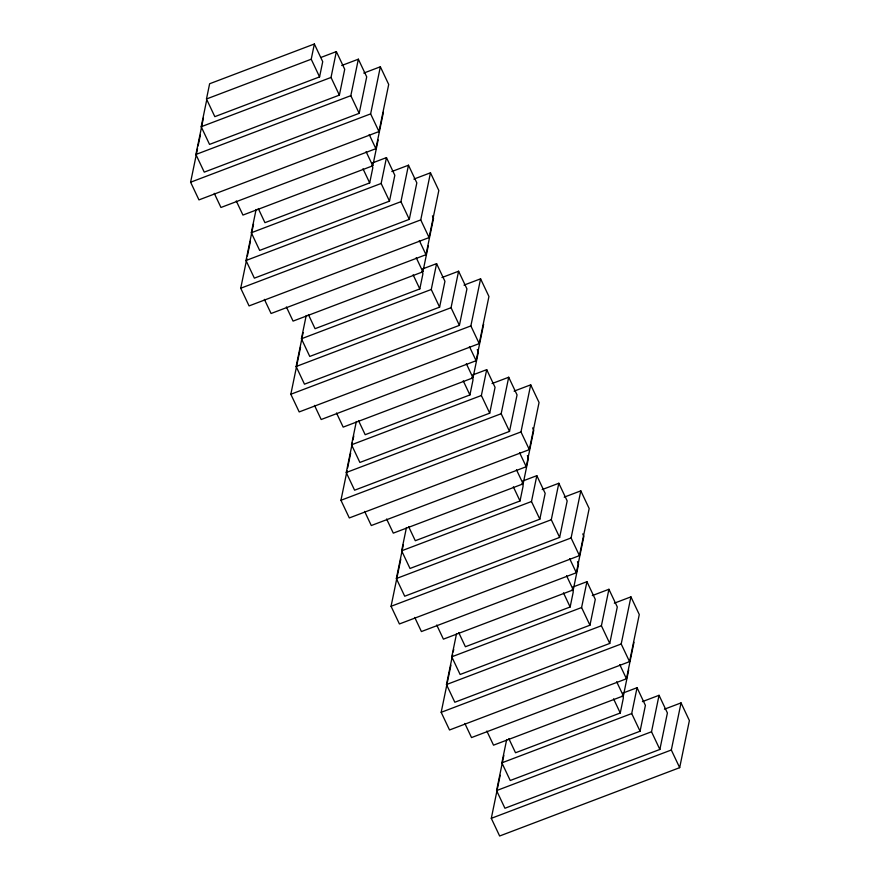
<?xml version="1.0" encoding="UTF-8"?>
<svg xmlns="http://www.w3.org/2000/svg" width="880" height="880" viewBox="0 0 880 880"><rect width="100%" height="100%" fill="white"/><g stroke="black" fill="none" stroke-linecap="round" stroke-linejoin="round"><path stroke-width="1.32" d="M206.481 98.989L209.627 83.754L314.358 44L322.718 61.666L319.572 76.901L214.83 116.655L206.481 98.989L311.223 59.224L314.358 44M320.936 57.453L336.358 51.59L344.718 69.267L339.372 95.117L209.539 144.397L201.19 126.731L206.525 100.87M341.715 65.505L358.358 59.191L366.707 76.857L359.183 113.333L204.248 172.139L195.899 154.473L203.423 117.997M363.759 73.084L380.358 66.781L388.707 84.458L378.983 131.56L198.957 199.892L190.608 182.215L197.549 148.577M198.11 145.882L200.332 135.113M372.339 162.976L386.474 157.608L394.823 175.285L389.488 201.135L259.655 250.415L251.306 232.749L256.102 209.484M391.831 171.523L408.474 165.209L416.823 182.875L409.299 219.351L254.364 278.157L246.015 260.491L253.539 224.015M413.875 179.102L430.474 172.799L438.823 190.476L429.099 237.578L249.073 305.91L240.724 288.233L246.829 258.632M247.39 255.937L250.448 241.131M339.372 95.117L331.023 77.451L336.358 51.59M359.183 113.333L350.823 95.667L358.358 59.191M422.444 268.994L436.59 263.637L444.939 281.303L439.604 307.153L309.771 356.433L301.422 338.767L306.218 315.502M441.947 277.541L458.59 271.227L466.939 288.893L459.404 325.369L304.48 384.186L296.131 366.509L303.116 332.64M463.991 285.12L480.59 278.817L488.939 296.494L479.215 343.596L299.189 411.928L290.829 394.251L300.553 347.149M378.983 131.56L370.634 113.883L380.358 66.781M214.269 193.347L220.957 207.482L375.881 148.676L383.416 112.2M236.269 200.937L242.946 215.072L372.79 165.792L378.125 139.942M258.269 208.538L264.946 222.673L369.688 182.919L372.834 167.684L371.712 165.33M389.488 201.135L381.139 183.469L386.474 157.608M409.299 219.351L400.939 201.685L408.474 165.209M472.56 375.012L486.706 369.655L495.055 387.321L489.72 413.171L359.887 462.451L351.538 444.785L356.334 421.52M492.052 383.559L508.706 377.245L517.055 394.911L509.52 431.398L354.596 490.204L346.236 472.527L352.429 442.563M352.968 439.956L353.771 436.051M514.096 391.138L530.695 384.835L539.055 402.512L529.331 449.614L349.305 517.946L340.945 500.28L347.061 470.668M347.611 467.973L350.669 453.167M429.099 237.578L420.75 219.901L430.474 172.799M264.385 299.365L271.073 313.5L425.997 254.694L433.532 218.218L432.421 215.864M286.385 306.955L293.062 321.101L422.895 271.81L428.241 245.96M308.385 314.556L315.062 328.691L419.804 288.937L422.939 273.702L421.828 271.348M439.604 307.153L431.255 289.487L436.59 263.637M459.404 325.369L451.055 307.703L458.59 271.227M522.676 481.041L536.822 475.673L545.171 493.339L539.836 519.189L410.003 568.469L401.643 550.803L406.45 527.538M542.168 489.577L558.822 483.263L567.171 500.929L559.636 537.416L404.712 596.222L396.352 578.545L403.348 544.676M564.212 497.156L580.811 490.853L589.171 508.53L579.447 555.632L399.41 623.964L391.061 606.298L400.785 559.185M479.215 343.596L470.866 325.919L480.59 278.817M314.501 405.383L321.178 419.518L476.113 360.712L483.648 324.236M336.501 412.984L343.178 427.119L473.011 377.839L478.357 351.978L477.235 349.624M358.501 420.574L365.178 434.709L469.92 394.955L473.055 379.72L471.944 377.366M489.72 413.171L481.371 395.505L486.706 369.655M509.52 431.398L501.171 413.721L508.706 377.245M572.792 587.059L586.938 581.691L595.287 599.357L589.952 625.207L460.119 674.487L451.759 656.821L456.566 633.556M592.284 595.595L608.927 589.281L617.287 606.947L609.752 643.434L454.828 702.24L446.468 684.563L452.661 654.599M453.189 651.992L453.728 649.396M614.328 603.174L630.927 596.871L639.276 614.548L629.552 661.65L449.526 729.982L441.177 712.316L450.901 665.214M529.331 449.614L520.971 431.937L530.695 384.835M364.617 511.401L371.294 525.536L526.229 466.73L533.764 430.254L532.642 427.9M386.617 519.002L393.294 533.137L523.127 483.857L528.462 457.996L527.351 455.642M408.606 526.592L415.294 540.727L520.025 500.973L523.171 485.749L522.06 483.384M539.836 519.189L531.487 501.523L536.822 475.673M559.636 537.416L551.287 519.739L558.822 483.263M622.908 693.077L637.054 687.709L645.403 705.375L640.068 731.225L510.235 780.505L501.875 762.839L506.682 739.574M642.4 701.613L659.043 695.299L667.403 712.965L659.868 749.452L504.933 808.258L496.584 790.581L503.844 755.414M664.444 709.192L681.043 702.9L689.392 720.566L679.668 767.668L499.642 836L491.293 818.334L500.181 775.269M579.447 555.632L571.087 537.966L580.811 490.853M414.733 617.419L421.41 631.554L576.345 572.748L583.869 536.272L582.758 533.918M436.733 625.02L443.41 639.155L573.243 589.875L578.578 564.014L577.467 561.66M458.722 632.61L465.41 646.745L570.141 606.991L573.287 591.767L572.176 589.402M589.952 625.207L581.592 607.541L586.938 581.691M609.752 643.434L601.403 625.757L608.927 589.281M629.552 661.65L621.203 643.984L630.927 596.871M464.849 723.437L471.526 737.572L626.461 678.766L633.985 642.29M486.838 731.038L493.526 745.173L623.359 695.893L628.694 670.032M508.838 738.628L515.526 752.763L620.257 713.009L623.403 697.785L622.292 695.42M640.068 731.225L631.708 713.559L637.054 687.709M659.868 749.452L651.519 731.775L659.043 695.299M679.668 767.668L671.319 750.002L681.043 702.9M201.19 126.731L331.023 77.451M195.899 154.473L350.823 95.667M190.608 182.215L370.634 113.883M251.306 232.749L381.139 183.469M246.015 260.491L400.939 201.685M240.724 288.233L420.75 219.901M301.422 338.767L431.255 289.487M296.131 366.509L451.055 307.703M290.829 394.251L470.866 325.919M351.538 444.785L481.371 395.505M346.236 472.527L501.171 413.721M340.945 500.28L520.971 431.937M401.643 550.803L531.487 501.523M396.352 578.545L551.287 519.739M391.061 606.298L571.087 537.966M451.759 656.821L581.592 607.541M446.468 684.563L601.403 625.757M441.177 712.316L621.203 643.984M501.875 762.839L631.708 713.559M496.584 790.581L651.519 731.775M491.293 818.334L671.319 750.002M369.204 134.541L375.881 148.676M419.32 240.559L425.997 254.694M469.436 346.577L476.113 360.712M519.552 452.595L526.229 466.73M569.657 558.613L576.345 572.748M619.773 664.631L626.461 678.766M366.102 151.657L372.79 165.792M416.218 257.675L422.895 271.81M466.334 363.693L473.011 377.839M516.45 469.722L523.127 483.857M566.566 575.74L573.243 589.875M616.682 681.758L623.359 695.893M311.223 59.224L319.572 76.901M363 168.784L369.688 182.919M413.116 274.802L419.804 288.937M463.232 380.82L469.92 394.955M513.348 486.838L520.025 500.973M563.464 592.856L570.141 606.991M613.58 698.874L620.257 713.009"/></g></svg>
